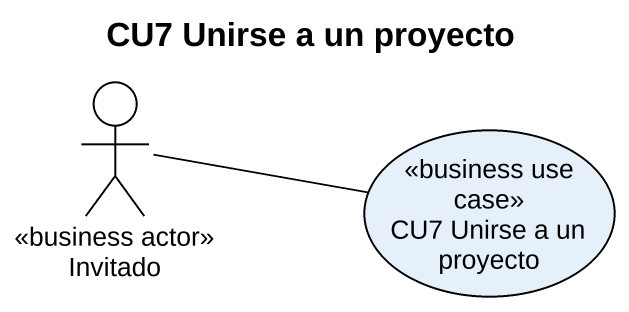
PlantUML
@startuml
title CU7 Unirse a un proyecto
actor Invitado <<business actor>>
usecase "CU7 Unirse a un proyecto" as CU7_Unirse_a_un_proyecto <<business use case>>
Invitado -right- CU7_Unirse_a_un_proyecto
@enduml
